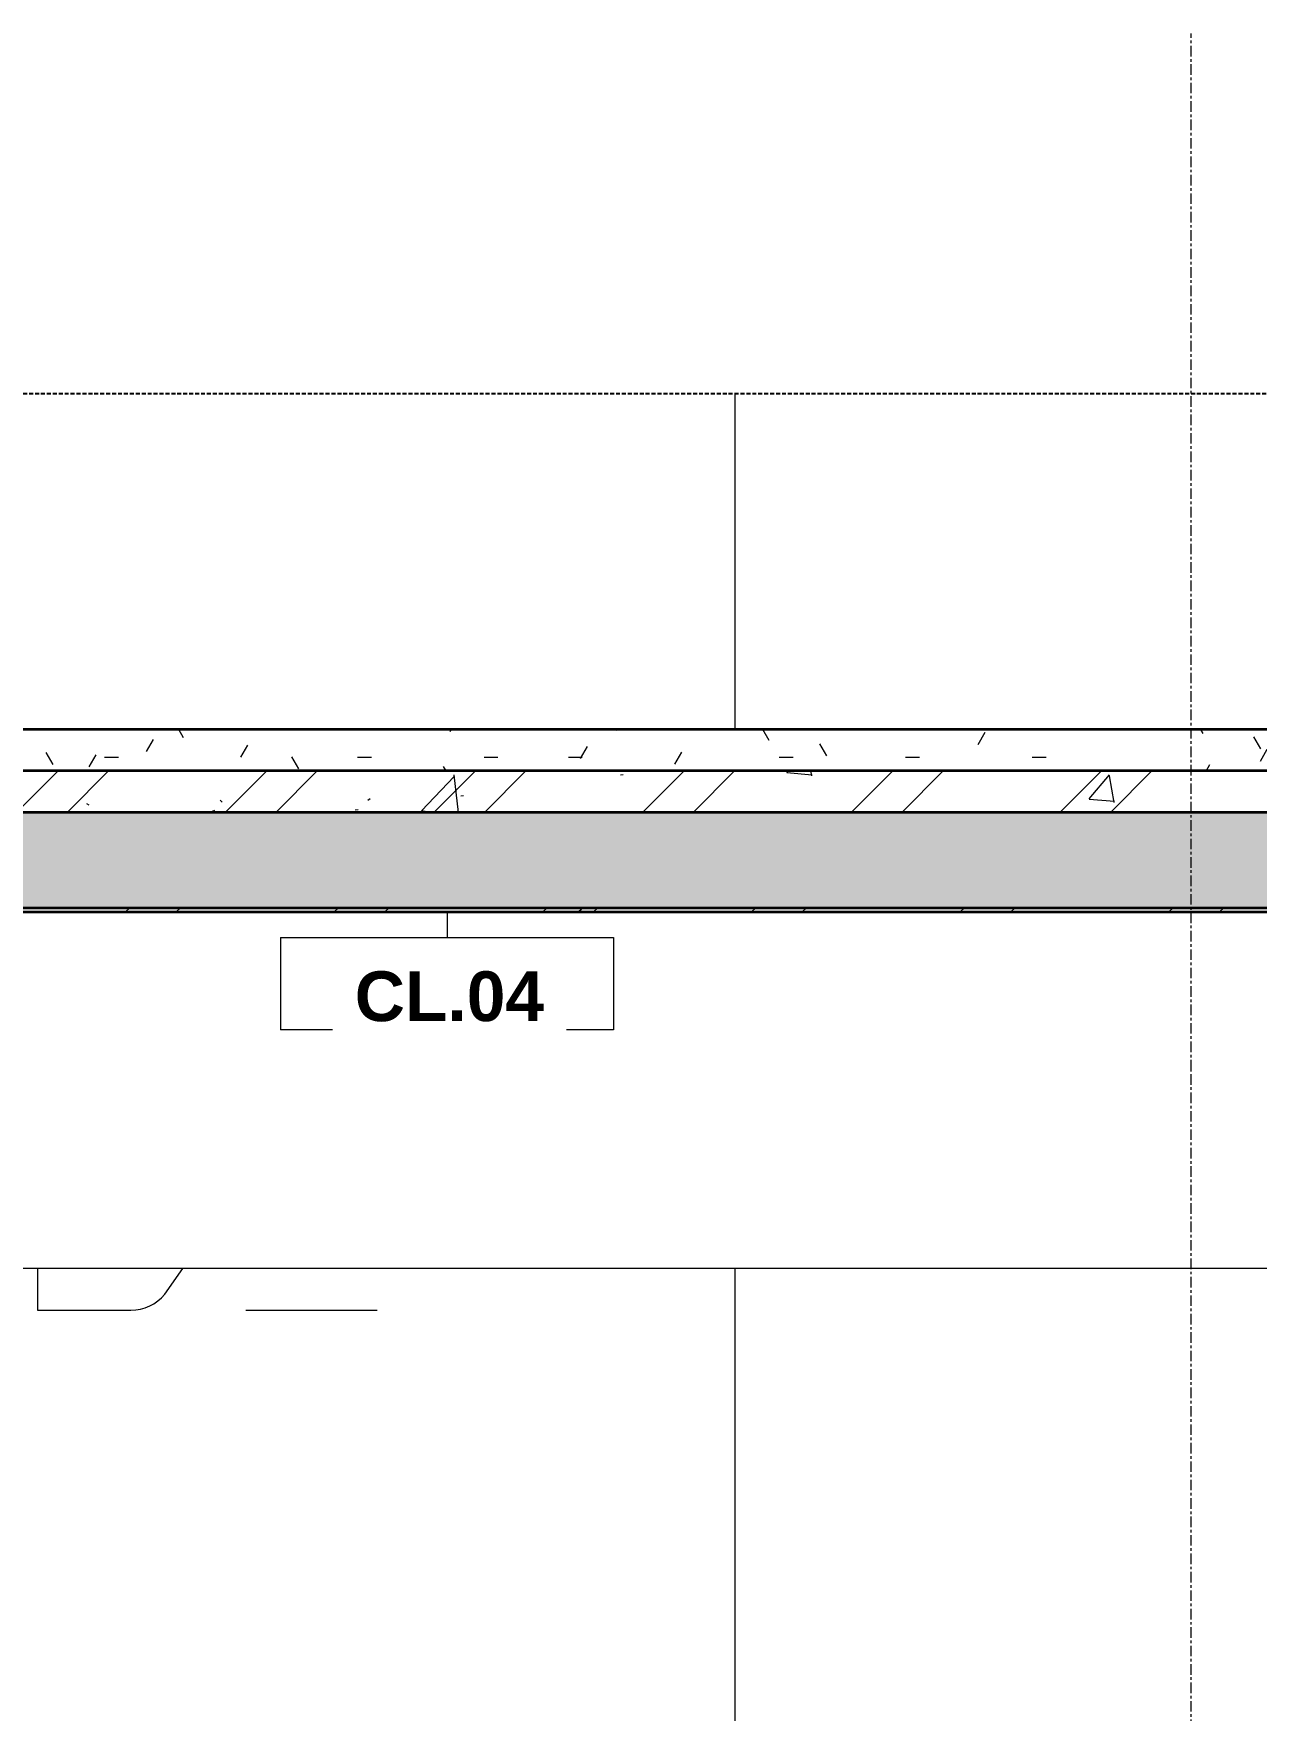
# Model space of a CAD drawing. Header units: millimetres. Extents: x 41758 to 237109, y 3795 to 78637.
# Drawn here: x 129701 to 131175, y 7817 to 9839 of the extents above; entities that cross this region are included whole.
import ezdxf

# ---------------------------------------------------------------- set-up
doc = ezdxf.new("R2010")
doc.units = ezdxf.units.MM
for name, pattern in [('Centre', [31.75, 6.35, -4.7625, 15.875, -4.7625]), ('Grid Line', [22.225, 12.7, -3.175, 3.175, -3.175]), ('Hidden', [7.14375, 4.7625, -2.38125]), ('IMPORT-CENTER _2_', [40.64, 25.4, -5.08, 5.08, -5.08])]:
    doc.linetypes.add(name, pattern=pattern)
for name, color, linetype, lineweight in [('0-5', 130, 'Continuous', 5), ('A-CLNG-1', 250, 'Continuous', 35), ('A-CLNG-IDEN', 151, 'Continuous', 9), ('A-DETL-GENF', 92, 'Continuous', 18), ('A-DETL-GENF-4', 9, 'Continuous', 18), ('A-DETL-GENF-5', 92, 'Hidden', 25), ('A-DETL-MEDM', 33, 'Continuous', 35), ('A-FLOR-FNSH-1', 250, 'Continuous', 35), ('A-FLOR-LEVL-2', 51, 'Centre', 9), ('A-FLOR-PATT-1', 253, 'Continuous', 18), ('A-FLOR-PATT-4', 67, 'Continuous', 18), ('A-WALL', 113, 'Continuous', 18), ('G-IMPT', 8, 'Continuous', 18), ('G-IMPT-3', 8, 'IMPORT-CENTER _2_', 18), ('M-EQPM', 50, 'Continuous', 18), ('M-EQPM-1', 7, 'Continuous', 18), ('M-EQPM-2', 50, 'Continuous', 25), ('S-BEAM-2', 7, 'Continuous', 18), ('S-GRID-1', 1, 'Grid Line', 9)]:
    doc.layers.add(name, color=color, linetype=linetype, lineweight=lineweight)
doc.styles.add('Arial_B_3', font='arialbd.ttf', dxfattribs={"height": 60})
pattern_1 = [(50, (-47403.86, 15875), (364.368, -31.878), [38.1, -419.1]), (355, (-47403.86, 15875), (-70.486, 382.113), [30.48, -335.28]), (100.451, (-47373.5, 15872.34), (293.885, 350.233), [32.38, -356.18]), (46.184, (-47403.86, 15976.6), (542.158, -84.086), [57.15, -628.65]), (96.636, (-47358.7, 15969.6), (474.805, 494.855), [48.57, -534.27]), (351.184, (-47403.86, 15976.6), (474.81, 494.85), [45.72, -502.92]), (21, (-47353.06, 15951.2), (303.228, -204.53), [38.1, -419.1]), (326, (-47353.06, 15951.2), (123.604, 368.376), [30.48, -335.28]), (71.451, (-47327.8, 15934.16), (426.834, 163.843), [32.38, -356.18]), (37.5, (-47403.86, 15875), (6.1766, 169.1102), [3.353, -327.863, 3.353, -337.007, -336.55]), (37.5, (-47403.86, 15875), (6.1766, 169.1102), [-671.576, 3.353, -333.197]), (7.5, (-47403.86, 15875), (133.639, 200.3615), [3.353, -190.703, 3.353, -320.243, -128.27]), (7.5, (-47403.86, 15875), (133.639, 200.3615), [-517.652, 3.353, -124.917]), (327.5, (-47517.14, 15875), (271.1818, -11.4584), [3.353, -123.647, 3.353, -392.887, -525.78]), (327.5, (-47517.14, 15875), (271.1818, -11.4584), [-523.24, 3.353, -522.427]), (317.5, (-47567.94, 15875), (296.2585, 50.853), [3.353, -161.747, 3.353, -259.791, -373.38]), (317.5, (-47567.94, 15875), (296.2585, 50.853), [-428.244, 3.353, -370.027]), (45, (-47403.86, 15875), (-125.7236, 125.7236), []), (45, (-47403.86, 16065.5), (-125.7236, 125.7236), [])]

# ---------------------------------------------------------------- blocks, each defined once
blk = doc.blocks.new('NCV_TKTC_KET CAU_rvt-7-TKCS_CĂN HỘ LOẠI 6 - MẶT CẮT 6')
at = {"layer": 'A-FLOR-PATT-1'}
h = blk.add_hatch(dxfattribs=at)
h.set_pattern_fill('FP_35', color=256, style=0, pattern_type=2)
h.set_pattern_definition(pattern_1)
h.paths.add_polyline_path([(-47352.6, 8780), (-44752.6, 8780), (-44752.6, 8785), (-48052.6, 8785), (-48052.6, 8780), (-47424.5, 8780)])
h.paths.add_polyline_path([(-44952.1, 8900), (-44752.6, 8900), (-44752.6, 8950), (-47852.6, 8950), (-47852.6, 8900), (-45511.4, 8900)])
h = blk.add_hatch(dxfattribs=at)
h.set_pattern_fill('FP_35', color=256, style=0, pattern_type=2)
h.set_pattern_definition(pattern_1)
h.paths.add_polyline_path([(-47352.6, 8780), (-44752.6, 8780), (-44752.6, 8785), (-48052.6, 8785), (-48052.6, 8780), (-47424.5, 8780)])
h.paths.add_polyline_path([(-44952.1, 8900), (-44752.6, 8900), (-44752.6, 8950), (-47852.6, 8950), (-47852.6, 8900), (-45511.4, 8900)])
at = {"layer": 'A-FLOR-FNSH-1'}
for p, q in [((-44752.6, 8950), (-47852.6, 8950)), ((-48052.6, 8780), (-44752.6, 8780))]:
    blk.add_line(p, q, dxfattribs=at)
at = {"layer": 'S-BEAM-2'}
blk.add_line((-44802.6, 8350), (-47852.6, 8350), dxfattribs=at)
blk = doc.blocks.new('Air_Conditioner_on_wall_20381 - Air_Conditioner_on_wall_20381-806652-TKCS_CĂN HỘ LOẠI 6 - MẶT CẮT 6')
at = {"layer": 'M-EQPM-1'}
for p, q in [((-47342.6, 8350), (-47342.6, 8300)), ((-47189.2, 8319.1), (-47167.6, 8350)), ((-47342.6, 8300), (-47230.2, 8300)), ((-47091.7, 8300), (-46933.5, 8300)), ((-47091.7, 8300), (-46933.5, 8300)), ((-47091.7, 8300), (-46933.5, 8300)), ((-47091.7, 8300), (-46933.5, 8300)), ((-46963.4, 8300), (-46933.5, 8300)), ((-46963.4, 8300), (-46933.5, 8300)), ((-46963.4, 8300), (-46933.5, 8300)), ((-46963.4, 8300), (-46933.5, 8300)), ((-46963.4, 8300), (-46933.5, 8300)), ((-46963.4, 8300), (-46933.5, 8300)), ((-46963.4, 8300), (-46933.5, 8300)), ((-46963.4, 8300), (-46933.5, 8300))]:
    blk.add_line(p, q, dxfattribs=at)
blk.add_arc((-47230.2, 8353.6), 53.6, 270.0167, 319.9833, dxfattribs=at)
blk = doc.blocks.new('NCV_TKTC_TANG 2_rvt-7-TKCS_CĂN HỘ LOẠI 6 - MẶT CẮT 6')
at = {"layer": 'A-CLNG-1'}
blk.add_line((-47852.6, 8780), (-44752.6, 8780), dxfattribs=at)
at = {"layer": 'M-EQPM'}
blk.add_blockref('Air_Conditioner_on_wall_20381 - Air_Conditioner_on_wall_20381-806652-TKCS_CĂN HỘ LOẠI 6 - MẶT CẮT 6', (0, 0), dxfattribs=at)
blk = doc.blocks.new('NCV_TKTC_TANG 3 - 4_rvt-8-TKCS_CĂN HỘ LOẠI 6 - MẶT CẮT 6')
at = {"layer": 'A-FLOR-PATT-4'}
h = blk.add_hatch(dxfattribs=at)
h.set_pattern_fill('FP_36', color=256, style=0, pattern_type=2)
h.set_pattern_definition([(0, (-47403.857, 15875), (203.2, 50.8), [16.764, -135.636, 16.764, -135.636, -812.8]), (0, (-47403.857, 15875), (203.2, 50.8), [-304.8, 16.764, -288.036, 16.764, -135.636, -355.6]), (0, (-47403.857, 15875), (203.2, 50.8), [-762, 16.764, -84.836, 16.764, -237.236]), (120, (-47327.657, 15900.4), (-145.5941, 150.57636), [16.764, -135.636, 16.764, -135.636, -812.8]), (120, (-47327.657, 15900.4), (-145.5941, 150.57636), [-304.8, 16.764, -288.036, 16.764, -135.636, -355.6]), (120, (-47327.657, 15900.4), (-145.5941, 150.57636), [-762, 16.764, -84.836, 16.764, -237.236]), (240, (-47302.257, 16002), (-57.6059, -201.37636), [16.764, -135.636, 16.764, -135.636, -812.8]), (240, (-47302.257, 16002), (-57.6059, -201.37636), [-304.8, 16.764, -288.036, 16.764, -135.636, -355.6]), (240, (-47302.257, 16002), (-57.6059, -201.37636), [-762, 16.764, -84.836, 16.764, -237.236])])
h.paths.add_polyline_path([(-47852.6, 8950), (-44652.6, 8950), (-44652.6, 9000), (-47852.6, 9000)])
at = {"layer": 'A-FLOR-FNSH-1'}
blk.add_line((-44652.6, 9000), (-47852.6, 9000), dxfattribs=at)
blk = doc.blocks.new('TKTC_XREF_251221_MB TANG 2-7 - TKTC_XREF_260130_MB TANG 2-5_dwg_$cc-4746802-TKCS_CĂN HỘ LOẠI 6 - MẶT CẮT 6')
at = {"layer": 'G-IMPT-3'}
for p, q in [((-46840.1, 5600), (-46961.2, 5600)), ((-46901.1, 5600), (-46900.2, 5600))]:
    blk.add_line(p, q, dxfattribs=at)
at = {"layer": 'M-EQPM'}
for p, q in [((-46945.7, 5600), (-46945.7, 5600)), ((-46900.7, 5600), (-46901, 5600)), ((-46901, 5600), (-46900.4, 5600)), ((-46900.4, 5600), (-46900.7, 5600))]:
    blk.add_line(p, q, dxfattribs=at)
blk = doc.blocks.new('TKTC_XREF_251221_MB TANG 2-7 - TKTC_XREF_260130_MB TANG 2-5_dwg_CUM U_DN100-4746799-TKCS_CĂN HỘ LOẠI 6 - MẶT CẮT 6')
at = {"layer": 'G-IMPT'}
for p, q in [((-46965.4, 5600), (-46964.7, 5600)), ((-46964.6, 5600), (-46965.4, 5600)), ((-46965.4, 5600), (-46965.4, 5600)), ((-46964.7, 5600), (-46963.9, 5600)), ((-46964.6, 5600), (-46964.7, 5600)), ((-46963.9, 5600), (-46964.6, 5600)), ((-46963.4, 5600), (-46963.4, 5600)), ((-46962.7, 5600), (-46962.7, 5600)), ((-46961.9, 5600), (-46961.9, 5600)), ((-46961.1, 5600), (-46961.2, 5600)), ((-46960.3, 5600), (-46960.4, 5600)), ((-46959.6, 5600), (-46959.6, 5600)), ((-46959.6, 5600), (-46959.6, 5600)), ((-46959.6, 5600), (-46959.6, 5600)), ((-46955.8, 5600), (-46959.6, 5600)), ((-46955.8, 5600), (-46959.6, 5600)), ((-46959.6, 5600), (-46959.6, 5600)), ((-46958.9, 5600), (-46958.9, 5600)), ((-46958.8, 5600), (-46958.9, 5600)), ((-46955.1, 5600), (-46958.9, 5600)), ((-46958.8, 5600), (-46958.8, 5600)), ((-46955, 5600), (-46958.8, 5600)), ((-46954.3, 5600), (-46903, 5600)), ((-46953.5, 5600), (-46902.2, 5600)), ((-46903, 5600), (-46902.2, 5600)), ((-46903, 5600), (-46902.2, 5600)), ((-46902.9, 5600), (-46902.3, 5600))]:
    blk.add_line(p, q, dxfattribs=at)
at = {"layer": 'G-IMPT', "flags": 128}
for points in [[(-46960.3, 5600), (-46964.6, 5600), (-46964.7, 5600), (-46960.4, 5600)], [(-46959.6, 5600), (-46963.9, 5600), (-46963.9, 5600), (-46959.6, 5600)], [(-46959.6, 5600), (-46955.8, 5600), (-46955.8, 5600), (-46959.6, 5600)], [(-46958.9, 5600), (-46955.1, 5600), (-46955, 5600), (-46958.8, 5600)], [(-46955.8, 5600), (-46955.8, 5600), (-46954.2, 5600), (-46954.3, 5600), (-46955.9, 5600), (-46955.8, 5600)], [(-46955, 5600), (-46955, 5600), (-46953.5, 5600), (-46953.6, 5600), (-46955.1, 5600), (-46955.1, 5600)], [(-46954.3, 5600), (-46903, 5600), (-46902.9, 5600)], [(-46953.6, 5600), (-46902.2, 5600), (-46902.3, 5600)]]:
    blk.add_lwpolyline(points, dxfattribs=at)
blk = doc.blocks.new('TKTC_XREF_251221_MB TANG 2-7 - TKTC_XREF_260130_MB TANG 2-5_dwg_$cc-4746807-TKCS_CĂN HỘ LOẠI 6 - MẶT CẮT 6')
at = {"layer": 'G-IMPT-3'}
for p, q in [((-46811.6, 5600), (-46964.6, 5600)), ((-46888.2, 5600), (-46888.1, 5600))]:
    blk.add_line(p, q, dxfattribs=at)
at = {"layer": 'M-EQPM'}
for p, q in [((-46945, 5600), (-46945, 5600)), ((-46888.1, 5600), (-46888.2, 5600)), ((-46888.2, 5600), (-46888.1, 5600)), ((-46888.1, 5600), (-46888.1, 5600))]:
    blk.add_line(p, q, dxfattribs=at)
blk = doc.blocks.new('TKTC_XREF_251221_MB TANG 2-7 - TKTC_XREF_260130_MB TANG 2-5_dwg_CUM U_DN100-4746796-TKCS_CĂN HỘ LOẠI 6 - MẶT CẮT 6')
at = {"layer": 'G-IMPT'}
for p, q in [((-46967.1, 5600), (-46966.1, 5600)), ((-46966.1, 5600), (-46967.1, 5600)), ((-46967.1, 5600), (-46967.1, 5600)), ((-46967, 5600), (-46966, 5600)), ((-46966, 5600), (-46967, 5600)), ((-46967, 5600), (-46967, 5600)), ((-46964.6, 5600), (-46964.6, 5600)), ((-46964.5, 5600), (-46964.4, 5600)), ((-46962.7, 5600), (-46962.7, 5600)), ((-46962.5, 5600), (-46962.5, 5600)), ((-46960.7, 5600), (-46960.7, 5600)), ((-46960.6, 5600), (-46960.6, 5600)), ((-46959.7, 5600), (-46959.7, 5600)), ((-46959.7, 5600), (-46959.7, 5600)), ((-46959.7, 5600), (-46959.7, 5600)), ((-46954.9, 5600), (-46959.7, 5600)), ((-46954.9, 5600), (-46959.7, 5600)), ((-46959.6, 5600), (-46959.6, 5600)), ((-46959.6, 5600), (-46959.6, 5600)), ((-46959.6, 5600), (-46959.6, 5600)), ((-46954.8, 5600), (-46959.6, 5600)), ((-46954.8, 5600), (-46959.6, 5600)), ((-46953, 5600), (-46888.2, 5600)), ((-46952.9, 5600), (-46888.1, 5600)), ((-46888.1, 5600), (-46888.2, 5600)), ((-46888.1, 5600), (-46888.2, 5600)), ((-46888.1, 5600), (-46888.2, 5600))]:
    blk.add_line(p, q, dxfattribs=at)
at = {"layer": 'G-IMPT', "flags": 128}
for points in [[(-46960.7, 5600), (-46966.1, 5600), (-46966.1, 5600), (-46960.7, 5600)], [(-46960.6, 5600), (-46966, 5600), (-46966, 5600), (-46960.6, 5600)], [(-46959.7, 5600), (-46954.9, 5600), (-46954.9, 5600), (-46959.7, 5600)], [(-46959.6, 5600), (-46954.8, 5600), (-46954.8, 5600), (-46959.6, 5600)], [(-46954.9, 5600), (-46954.9, 5600), (-46953, 5600), (-46953, 5600), (-46954.9, 5600), (-46954.9, 5600)], [(-46954.8, 5600), (-46954.8, 5600), (-46952.9, 5600), (-46952.9, 5600), (-46954.8, 5600), (-46954.8, 5600)], [(-46953, 5600), (-46888.2, 5600), (-46888.2, 5600)], [(-46952.9, 5600), (-46888.1, 5600), (-46888.1, 5600)]]:
    blk.add_lwpolyline(points, dxfattribs=at)
blk = doc.blocks.new('TKTC_XREF_251221_MB TANG 2-7 - TKTC_XREF_260130_MB TANG 2-5_dwg_$cc-4746806-TKCS_CĂN HỘ LOẠI 6 - MẶT CẮT 6')
at = {"layer": 'G-IMPT-3'}
for p, q in [((-46812.5, 5600), (-46965.5, 5600)), ((-46888.9, 5600), (-46889, 5600))]:
    blk.add_line(p, q, dxfattribs=at)
at = {"layer": 'M-EQPM'}
for p, q in [((-46945.8, 5600), (-46945.8, 5600)), ((-46889, 5600), (-46888.9, 5600)), ((-46888.9, 5600), (-46889, 5600)), ((-46889, 5600), (-46889, 5600))]:
    blk.add_line(p, q, dxfattribs=at)
blk = doc.blocks.new('TKTC_XREF_251221_MB TANG 2-7 - TKTC_XREF_260130_MB TANG 2-5_dwg_$cc-4746801-TKCS_CĂN HỘ LOẠI 6 - MẶT CẮT 6')
at = {"layer": 'G-IMPT-3'}
for p, q in [((-46840.5, 5600), (-46961.6, 5600)), ((-46901.5, 5600), (-46900.6, 5600))]:
    blk.add_line(p, q, dxfattribs=at)
at = {"layer": 'M-EQPM'}
for p, q in [((-46946.1, 5600), (-46946.1, 5600)), ((-46901.1, 5600), (-46901.4, 5600)), ((-46901.4, 5600), (-46900.8, 5600)), ((-46900.8, 5600), (-46901.1, 5600))]:
    blk.add_line(p, q, dxfattribs=at)
blk = doc.blocks.new('TKTC_XREF_251221_MB TANG 2-7 - TKTC_XREF_260130_MB TANG 2-5_dwg_CUM U_DN100-V76-TKCS_CĂN HỘ LOẠI 6 - MẶT CẮT 6')
at = {"layer": 'G-IMPT'}
for p, q in [((-46617.6, 5600), (-46616.7, 5600)), ((-46616.7, 5600), (-46617.6, 5600)), ((-46617.6, 5600), (-46616.7, 5600)), ((-46616.7, 5600), (-46617.6, 5600)), ((-46611.3, 5600), (-46616.7, 5600)), ((-46616.7, 5600), (-46611.3, 5600)), ((-46611.3, 5600), (-46616.7, 5600)), ((-46616.7, 5600), (-46611.3, 5600)), ((-46610.3, 5600), (-46610.3, 5600)), ((-46610.3, 5600), (-46610.3, 5600)), ((-46610.3, 5600), (-46605.5, 5600)), ((-46605.5, 5600), (-46610.3, 5600)), ((-46605.5, 5600), (-46610.3, 5600)), ((-46605.5, 5600), (-46610.3, 5600)), ((-46610.3, 5600), (-46605.5, 5600)), ((-46605.5, 5600), (-46610.3, 5600)), ((-46605.5, 5600), (-46610.3, 5600)), ((-46605.5, 5600), (-46610.3, 5600)), ((-46605.5, 5600), (-46603.6, 5600)), ((-46603.6, 5600), (-46605.5, 5600)), ((-46605.5, 5600), (-46603.6, 5600)), ((-46603.6, 5600), (-46605.5, 5600)), ((-46603.6, 5600), (-46538.8, 5600)), ((-46603.6, 5600), (-46538.8, 5600)), ((-46603.6, 5600), (-46538.8, 5600)), ((-46603.6, 5600), (-46538.8, 5600)), ((-46538.8, 5600), (-46479.4, 5600)), ((-46479.4, 5600), (-46538.8, 5600)), ((-46538.8, 5600), (-46538.8, 5600)), ((-46538.8, 5600), (-46471.7, 5600)), ((-46471.7, 5600), (-46538.8, 5600))]:
    blk.add_line(p, q, dxfattribs=at)
blk = doc.blocks.new('TKTC_XREF_251221_MB TANG 2-7 - TKTC_XREF_260130_MB TANG 2-5_dwg_$cc-V77-TKCS_CĂN HỘ LOẠI 6 - MẶT CẮT 6')
at = {"layer": 'G-IMPT-3'}
for p, q in [((-46462.3, 5600), (-46615.4, 5600)), ((-46538.8, 5600), (-46538.8, 5600))]:
    blk.add_line(p, q, dxfattribs=at)
at = {"layer": 'M-EQPM'}
for p, q in [((-46595.7, 5600), (-46595.7, 5600)), ((-46538.8, 5600), (-46551.4, 5600)), ((-46551.4, 5600), (-46538.8, 5600)), ((-46538.8, 5600), (-46484.8, 5600)), ((-46484.8, 5600), (-46538.8, 5600)), ((-46538.8, 5600), (-46526.3, 5600)), ((-46526.3, 5600), (-46538.8, 5600))]:
    blk.add_line(p, q, dxfattribs=at)
blk = doc.blocks.new('TKTC_XREF_251221_MB TANG 2-7 - TKTC_XREF_260130_MB TANG 2-5_dwg_$cc-V78-TKCS_CĂN HỘ LOẠI 6 - MẶT CẮT 6')
at = {"layer": 'G-IMPT-3'}
for p, q in [((-46317.9, 5600), (-46196.8, 5600)), ((-46256.9, 5600), (-46257.7, 5600))]:
    blk.add_line(p, q, dxfattribs=at)
at = {"layer": 'M-EQPM'}
for p, q in [((-46257, 5600), (-46257.6, 5600)), ((-46257.6, 5600), (-46257.3, 5600)), ((-46257.3, 5600), (-46257, 5600)), ((-46212.3, 5600), (-46212.3, 5600))]:
    blk.add_line(p, q, dxfattribs=at)
blk = doc.blocks.new('TKTC_XREF_251221_MB TANG 2-7 - TKTC_XREF_260130_MB TANG 2-5_dwg_CUM U_DN100-V79-TKCS_CĂN HỘ LOẠI 6 - MẶT CẮT 6')
at = {"layer": 'G-IMPT'}
for p, q in [((-46255.1, 5600), (-46255.8, 5600)), ((-46204.5, 5600), (-46255.8, 5600)), ((-46255.1, 5600), (-46255.7, 5600)), ((-46255.1, 5600), (-46255.7, 5600)), ((-46203.7, 5600), (-46255.1, 5600)), ((-46202.9, 5600), (-46199.1, 5600)), ((-46202.9, 5600), (-46199.1, 5600)), ((-46202.3, 5600), (-46198.5, 5600)), ((-46202.2, 5600), (-46198.4, 5600)), ((-46199.2, 5600), (-46199.1, 5600)), ((-46199.1, 5600), (-46199.1, 5600)), ((-46199.1, 5600), (-46199.1, 5600)), ((-46198.5, 5600), (-46198.5, 5600)), ((-46198.5, 5600), (-46198.4, 5600)), ((-46198.4, 5600), (-46198.4, 5600)), ((-46198.4, 5600), (-46198.3, 5600)), ((-46197.7, 5600), (-46197.7, 5600)), ((-46196.8, 5600), (-46196.8, 5600)), ((-46196.2, 5600), (-46196.1, 5600)), ((-46195.3, 5600), (-46195.3, 5600)), ((-46194.6, 5600), (-46194.6, 5600)), ((-46193.3, 5600), (-46194.1, 5600)), ((-46194.1, 5600), (-46193.3, 5600)), ((-46192.6, 5600), (-46193.4, 5600)), ((-46193.4, 5600), (-46192.7, 5600)), ((-46193.3, 5600), (-46193.3, 5600)), ((-46192.7, 5600), (-46192.6, 5600))]:
    blk.add_line(p, q, dxfattribs=at)
at = {"layer": 'G-IMPT', "flags": 128}
for points in [[(-46204.4, 5600), (-46255.7, 5600), (-46255.7, 5600)], [(-46203.8, 5600), (-46255.1, 5600), (-46255.1, 5600)], [(-46202.9, 5600), (-46203, 5600), (-46204.5, 5600), (-46204.4, 5600), (-46202.9, 5600), (-46202.9, 5600)], [(-46202.3, 5600), (-46202.3, 5600), (-46203.8, 5600), (-46203.7, 5600), (-46202.2, 5600), (-46202.2, 5600)], [(-46199.1, 5600), (-46202.9, 5600), (-46202.9, 5600), (-46199.2, 5600)], [(-46198.4, 5600), (-46202.2, 5600), (-46202.3, 5600), (-46198.5, 5600)], [(-46198.4, 5600), (-46194.1, 5600), (-46194.1, 5600), (-46198.4, 5600)], [(-46197.7, 5600), (-46193.4, 5600), (-46193.4, 5600), (-46197.7, 5600)]]:
    blk.add_lwpolyline(points, dxfattribs=at)
blk = doc.blocks.new('TKTC_XREF_251221_MB TANG 2-7 - TKTC_XREF_260130_MB TANG 2-5_dwg_$cc-V80-TKCS_CĂN HỘ LOẠI 6 - MẶT CẮT 6')
at = {"layer": 'G-IMPT-3'}
for p, q in [((-46460.5, 5600), (-46613.5, 5600)), ((-46537, 5600), (-46537, 5600))]:
    blk.add_line(p, q, dxfattribs=at)
at = {"layer": 'M-EQPM'}
for p, q in [((-46593.9, 5600), (-46593.9, 5600)), ((-46537, 5600), (-46549.5, 5600)), ((-46549.5, 5600), (-46537, 5600)), ((-46537, 5600), (-46482.9, 5600)), ((-46482.9, 5600), (-46537, 5600)), ((-46537, 5600), (-46524.5, 5600)), ((-46524.5, 5600), (-46537, 5600))]:
    blk.add_line(p, q, dxfattribs=at)
blk = doc.blocks.new('TKTC_XREF_251221_MB TANG 2-7 - TKTC_XREF_260130_MB TANG 2-5_dwg_$cc-V81-TKCS_CĂN HỘ LOẠI 6 - MẶT CẮT 6')
at = {"layer": 'G-IMPT-3'}
for p, q in [((-46492.2, 5600), (-46613.3, 5600)), ((-46553.1, 5600), (-46552.4, 5600))]:
    blk.add_line(p, q, dxfattribs=at)
at = {"layer": 'M-EQPM'}
for p, q in [((-46597.8, 5600), (-46597.8, 5600)), ((-46552.8, 5600), (-46553, 5600)), ((-46553, 5600), (-46552.5, 5600)), ((-46552.5, 5600), (-46552.8, 5600))]:
    blk.add_line(p, q, dxfattribs=at)
blk = doc.blocks.new('TKTC_XREF_251221_MB TANG 2-7 - TKTC_XREF_260130_MB TANG 2-5_dwg_$cc-V87-TKCS_CĂN HỘ LOẠI 6 - MẶT CẮT 6')
at = {"layer": 'G-IMPT-3'}
for p, q in [((-46811.7, 5600), (-46964.7, 5600)), ((-46888.3, 5600), (-46888.1, 5600))]:
    blk.add_line(p, q, dxfattribs=at)
at = {"layer": 'M-EQPM'}
for p, q in [((-46945.1, 5600), (-46945.1, 5600)), ((-46888.2, 5600), (-46888.3, 5600)), ((-46888.3, 5600), (-46888.2, 5600)), ((-46888.2, 5600), (-46888.2, 5600))]:
    blk.add_line(p, q, dxfattribs=at)
blk = doc.blocks.new('TKTC_XREF_251221_MB TANG 2-7 - TKTC_XREF_260130_MB TANG 2-5_dwg_$cc-4746795-TKCS_CĂN HỘ LOẠI 6 - MẶT CẮT 6')
at = {"layer": 'G-IMPT-3'}
for p, q in [((-46812.5, 5600), (-46965.6, 5600)), ((-46889, 5600), (-46889.1, 5600))]:
    blk.add_line(p, q, dxfattribs=at)
at = {"layer": 'M-EQPM'}
for p, q in [((-46945.9, 5600), (-46945.9, 5600)), ((-46889, 5600), (-46889.1, 5600)), ((-46889.1, 5600), (-46889, 5600)), ((-46889, 5600), (-46889, 5600))]:
    blk.add_line(p, q, dxfattribs=at)
blk = doc.blocks.new('TKTC_XREF_251221_MB TANG 2-7 - TKTC_XREF_251221_MB TANG 2-7-V90-TKCS_CĂN HỘ LOẠI 6 - MẶT CẮT 6')
at = {"layer": 'M-EQPM'}
for p, q in [((-46954.1, 9000), (-47003.3, 9000)), ((-47003.3, 9000), (-46954, 9000)), ((-46954, 9000), (-47003.2, 9000)), ((-47003.2, 9000), (-46954, 9000)), ((-47003.2, 9000), (-46954.1, 9000)), ((-46954, 9000), (-47003.2, 9000)), ((-46653.6, 9000), (-46603.8, 9000)), ((-46603.8, 9000), (-46653.6, 9000)), ((-46203.7, 9000), (-46153.9, 9000)), ((-46153.9, 9000), (-46203.7, 9000))]:
    blk.add_line(p, q, dxfattribs=at)
at = {"layer": 'M-EQPM-2'}
for p, q in [((-52727.6, 9000), (-46352.6, 9000)), ((-46352.6, 9000), (-45952.6, 9000)), ((-45952.6, 9000), (-44118.9, 9000))]:
    blk.add_line(p, q, dxfattribs=at)
for name, p in [('TKTC_XREF_251221_MB TANG 2-7 - TKTC_XREF_260130_MB TANG 2-5_dwg_CUM U_DN100-4746796-TKCS_CĂN HỘ LOẠI 6 - MẶT CẮT 6', (-0.9, 3400)), ('TKTC_XREF_251221_MB TANG 2-7 - TKTC_XREF_260130_MB TANG 2-5_dwg_CUM U_DN100-4746796-TKCS_CĂN HỘ LOẠI 6 - MẶT CẮT 6', (-0.8, 3400)), ('TKTC_XREF_251221_MB TANG 2-7 - TKTC_XREF_260130_MB TANG 2-5_dwg_CUM U_DN100-4746796-TKCS_CĂN HỘ LOẠI 6 - MẶT CẮT 6', (-0.8, 3400)), ('TKTC_XREF_251221_MB TANG 2-7 - TKTC_XREF_260130_MB TANG 2-5_dwg_CUM U_DN100-4746796-TKCS_CĂN HỘ LOẠI 6 - MẶT CẮT 6', (0, 3400)), ('TKTC_XREF_251221_MB TANG 2-7 - TKTC_XREF_260130_MB TANG 2-5_dwg_CUM U_DN100-4746796-TKCS_CĂN HỘ LOẠI 6 - MẶT CẮT 6', (-0.1, 3400)), ('TKTC_XREF_251221_MB TANG 2-7 - TKTC_XREF_260130_MB TANG 2-5_dwg_CUM U_DN100-4746796-TKCS_CĂN HỘ LOẠI 6 - MẶT CẮT 6', (0, 3400)), ('TKTC_XREF_251221_MB TANG 2-7 - TKTC_XREF_260130_MB TANG 2-5_dwg_CUM U_DN100-4746799-TKCS_CĂN HỘ LOẠI 6 - MẶT CẮT 6', (-0.5, 3400)), ('TKTC_XREF_251221_MB TANG 2-7 - TKTC_XREF_260130_MB TANG 2-5_dwg_CUM U_DN100-4746799-TKCS_CĂN HỘ LOẠI 6 - MẶT CẮT 6', (-0.4, 3400)), ('TKTC_XREF_251221_MB TANG 2-7 - TKTC_XREF_260130_MB TANG 2-5_dwg_CUM U_DN100-4746799-TKCS_CĂN HỘ LOẠI 6 - MẶT CẮT 6', (-0.4, 3400)), ('TKTC_XREF_251221_MB TANG 2-7 - TKTC_XREF_260130_MB TANG 2-5_dwg_$cc-4746795-TKCS_CĂN HỘ LOẠI 6 - MẶT CẮT 6', (0, 3400)), ('TKTC_XREF_251221_MB TANG 2-7 - TKTC_XREF_260130_MB TANG 2-5_dwg_$cc-4746806-TKCS_CĂN HỘ LOẠI 6 - MẶT CẮT 6', (0, 3400)), ('TKTC_XREF_251221_MB TANG 2-7 - TKTC_XREF_260130_MB TANG 2-5_dwg_CUM U_DN100-4746799-TKCS_CĂN HỘ LOẠI 6 - MẶT CẮT 6', (-0.1, 3400)), ('TKTC_XREF_251221_MB TANG 2-7 - TKTC_XREF_260130_MB TANG 2-5_dwg_$cc-4746795-TKCS_CĂN HỘ LOẠI 6 - MẶT CẮT 6', (0.1, 3400)), ('TKTC_XREF_251221_MB TANG 2-7 - TKTC_XREF_260130_MB TANG 2-5_dwg_CUM U_DN100-4746799-TKCS_CĂN HỘ LOẠI 6 - MẶT CẮT 6', (0, 3400)), ('TKTC_XREF_251221_MB TANG 2-7 - TKTC_XREF_260130_MB TANG 2-5_dwg_CUM U_DN100-4746799-TKCS_CĂN HỘ LOẠI 6 - MẶT CẮT 6', (0, 3400)), ('TKTC_XREF_251221_MB TANG 2-7 - TKTC_XREF_260130_MB TANG 2-5_dwg_$cc-V87-TKCS_CĂN HỘ LOẠI 6 - MẶT CẮT 6', (0, 3400)), ('TKTC_XREF_251221_MB TANG 2-7 - TKTC_XREF_260130_MB TANG 2-5_dwg_$cc-4746807-TKCS_CĂN HỘ LOẠI 6 - MẶT CẮT 6', (0, 3400)), ('TKTC_XREF_251221_MB TANG 2-7 - TKTC_XREF_260130_MB TANG 2-5_dwg_$cc-V87-TKCS_CĂN HỘ LOẠI 6 - MẶT CẮT 6', (0.1, 3400)), ('TKTC_XREF_251221_MB TANG 2-7 - TKTC_XREF_260130_MB TANG 2-5_dwg_$cc-4746801-TKCS_CĂN HỘ LOẠI 6 - MẶT CẮT 6', (-0.1, 3400)), ('TKTC_XREF_251221_MB TANG 2-7 - TKTC_XREF_260130_MB TANG 2-5_dwg_$cc-4746801-TKCS_CĂN HỘ LOẠI 6 - MẶT CẮT 6', (0, 3400)), ('TKTC_XREF_251221_MB TANG 2-7 - TKTC_XREF_260130_MB TANG 2-5_dwg_$cc-4746801-TKCS_CĂN HỘ LOẠI 6 - MẶT CẮT 6', (0, 3400)), ('TKTC_XREF_251221_MB TANG 2-7 - TKTC_XREF_260130_MB TANG 2-5_dwg_$cc-4746802-TKCS_CĂN HỘ LOẠI 6 - MẶT CẮT 6', (-0.1, 3400)), ('TKTC_XREF_251221_MB TANG 2-7 - TKTC_XREF_260130_MB TANG 2-5_dwg_$cc-4746802-TKCS_CĂN HỘ LOẠI 6 - MẶT CẮT 6', (0, 3400)), ('TKTC_XREF_251221_MB TANG 2-7 - TKTC_XREF_260130_MB TANG 2-5_dwg_$cc-4746802-TKCS_CĂN HỘ LOẠI 6 - MẶT CẮT 6', (0, 3400)), ('TKTC_XREF_251221_MB TANG 2-7 - TKTC_XREF_260130_MB TANG 2-5_dwg_CUM U_DN100-V76-TKCS_CĂN HỘ LOẠI 6 - MẶT CẮT 6', (-0.1, 3400)), ('TKTC_XREF_251221_MB TANG 2-7 - TKTC_XREF_260130_MB TANG 2-5_dwg_CUM U_DN100-V76-TKCS_CĂN HỘ LOẠI 6 - MẶT CẮT 6', (0, 3400)), ('TKTC_XREF_251221_MB TANG 2-7 - TKTC_XREF_260130_MB TANG 2-5_dwg_$cc-V77-TKCS_CĂN HỘ LOẠI 6 - MẶT CẮT 6', (0, 3400)), ('TKTC_XREF_251221_MB TANG 2-7 - TKTC_XREF_260130_MB TANG 2-5_dwg_$cc-V80-TKCS_CĂN HỘ LOẠI 6 - MẶT CẮT 6', (0, 3400)), ('TKTC_XREF_251221_MB TANG 2-7 - TKTC_XREF_260130_MB TANG 2-5_dwg_$cc-V81-TKCS_CĂN HỘ LOẠI 6 - MẶT CẮT 6', (0, 3400)), ('TKTC_XREF_251221_MB TANG 2-7 - TKTC_XREF_260130_MB TANG 2-5_dwg_$cc-V78-TKCS_CĂN HỘ LOẠI 6 - MẶT CẮT 6', (0, 3400)), ('TKTC_XREF_251221_MB TANG 2-7 - TKTC_XREF_260130_MB TANG 2-5_dwg_CUM U_DN100-V79-TKCS_CĂN HỘ LOẠI 6 - MẶT CẮT 6', (0, 3400))]:
    blk.add_blockref(name, p)
at = {"extrusion": (0, 0, -1)}
blk.add_blockref('TKTC_XREF_251221_MB TANG 2-7 - TKTC_XREF_260130_MB TANG 2-5_dwg_CUM U_DN100-V79-TKCS_CĂN HỘ LOẠI 6 - MẶT CẮT 6', (92808.2, 3400), dxfattribs=at)
blk = doc.blocks.new('BORDER VIEW - BORDER VIEW-2597932-TKCS_CĂN HỘ LOẠI 6 - MẶT CẮT 6')
at = {"layer": 'A-DETL-GENF-5'}
blk.add_line((-53303.6, 9405), (-44268.9, 9405), dxfattribs=at)
blk = doc.blocks.new('M_Ceiling Tag w Height - M_Ceiling Tag-4076437-TKCS_CĂN HỘ LOẠI 6 - MẶT CẮT 6')
at = {"layer": 'A-CLNG-IDEN'}
for p, q in [((-51110.6, 8695.7), (-51110.6, 8584.5)), ((-51110.6, 8695.7), (-50709.4, 8695.7)), ((-50709.4, 8695.7), (-50709.4, 8584.5)), ((-50709.4, 8584.5), (-51110.6, 8584.5))]:
    blk.add_line(p, q, dxfattribs=at)

msp = doc.modelspace()

# ---------------------------------------------------------------- hatches: boundary and pattern name
at = {"layer": 'A-DETL-GENF-4'}
h = msp.add_hatch(dxfattribs=at)
h.set_pattern_fill('FP_35', color=256, style=0, pattern_type=2)
h.set_pattern_definition([(50, (129644.7, 15875), (364.368, -31.878), [38.1, -419.1]), (355, (129644.7, 15875), (-70.486, 382.113), [30.48, -335.28]), (100.451, (129675.05, 15872.34), (293.885, 350.233), [32.38, -356.18]), (46.184, (129644.7, 15976.6), (542.158, -84.086), [57.15, -628.65]), (96.636, (129689.87, 15969.6), (474.805, 494.855), [48.57, -534.27]), (351.184, (129644.7, 15976.6), (474.81, 494.85), [45.72, -502.92]), (21, (129695.5, 15951.2), (303.2285, -204.5305), [38.1, -419.1]), (326, (129695.5, 15951.2), (123.604, 368.376), [30.48, -335.28]), (71.451, (129720.76, 15934.16), (426.834, 163.843), [32.38, -356.18]), (37.5, (129644.69, 15875), (6.1766, 169.1102), [3.353, -327.863, 3.353, -337.007, -336.55]), (37.5, (129644.69, 15875), (6.1766, 169.1102), [-671.576, 3.353, -333.197]), (7.5, (129644.69, 15875), (133.639, 200.3615), [3.353, -190.703, 3.353, -320.243, -128.27]), (7.5, (129644.69, 15875), (133.639, 200.3615), [-517.652, 3.353, -124.917]), (327.5, (129531.4, 15875), (271.1818, -11.4584), [3.353, -123.647, 3.353, -392.887, -525.78]), (327.5, (129531.4, 15875), (271.1818, -11.4584), [-523.24, 3.353, -522.427]), (317.5, (129480.6, 15875), (296.2585, 50.853), [3.353, -161.747, 3.353, -259.791, -373.38]), (317.5, (129480.6, 15875), (296.2585, 50.853), [-428.244, 3.353, -370.027]), (45, (129644.69, 15875), (-125.7236, 125.7236), []), (45, (129644.69, 16065.5), (-125.7236, 125.7236), [])])
h.paths.add_polyline_path([(128196, 8350), (128496, 8350), (128496, 8735), (128996, 8735), (128996, 8785), (132295.9, 8785), (132295.9, 8350), (132595.9, 8350), (132596, 8760), (132929.7, 8760), (132929.7, 8950), (132295.9, 8950), (132295.9, 8900), (129196, 8900), (129196, 8950), (128996, 8950), (128996, 8900), (124321, 8900), (124321, 9100), (123594.9, 9100), (123594.9, 8980), (124121, 8980), (124121, 8735), (128196, 8735), (128196, 8404.4)])

# ---------------------------------------------------------------- linework, layer by layer
at = {"layer": 'A-CLNG-IDEN'}
msp.add_line((130199.3, 8780.1), (130199.3, 8749.1), dxfattribs=at)
at = {"layer": 'A-DETL-MEDM'}
for p, q in [((132295.9, 8900), (129196, 8900)), ((128996, 8785), (132295.9, 8785))]:
    msp.add_line(p, q, dxfattribs=at)
at = {"layer": 'A-FLOR-LEVL-2'}
msp.add_line((122996, 9000), (133325.8, 9000), dxfattribs=at)
at = {"layer": 'A-WALL'}
for p, q in [((130546, 9405), (130546, 9000)), ((130546, 8350), (130546, 5600))]:
    msp.add_line(p, q, dxfattribs=at)
at = {"layer": 'S-GRID-1'}
for p, q in [((131096, 8588.8), (131096, 9838.8)), ((131096, 5526.9), (131096, 8588.8))]:
    msp.add_line(p, q, dxfattribs=at)

# ---------------------------------------------------------------- block references
at = {"layer": '0-5'}
for name in ['NCV_TKTC_KET CAU_rvt-7-TKCS_CĂN HỘ LOẠI 6 - MẶT CẮT 6', 'NCV_TKTC_TANG 3 - 4_rvt-8-TKCS_CĂN HỘ LOẠI 6 - MẶT CẮT 6', 'NCV_TKTC_TANG 2_rvt-7-TKCS_CĂN HỘ LOẠI 6 - MẶT CẮT 6']:
    msp.add_blockref(name, (177048.5, 0), dxfattribs=at)
at = {"layer": 'A-CLNG-IDEN'}
msp.add_blockref('M_Ceiling Tag w Height - M_Ceiling Tag-4076437-TKCS_CĂN HỘ LOẠI 6 - MẶT CẮT 6', (181109.3, 53.5), dxfattribs=at)
at = {"layer": 'A-DETL-GENF'}
msp.add_blockref('BORDER VIEW - BORDER VIEW-2597932-TKCS_CĂN HỘ LOẠI 6 - MẶT CẮT 6', (177048.5, 0), dxfattribs=at)
at = {"layer": 'M-EQPM'}
msp.add_blockref('TKTC_XREF_251221_MB TANG 2-7 - TKTC_XREF_251221_MB TANG 2-7-V90-TKCS_CĂN HỘ LOẠI 6 - MẶT CẮT 6', (177048.5, 0), dxfattribs=at)

# ---------------------------------------------------------------- next in the draw order: texts
at = {"layer": 'A-CLNG-IDEN', "insert": (130202.1, 8677.9), "char_height": 60, "width": 251.5, "attachment_point": 5, "line_spacing_factor": 0.936439, "style": 'Arial_B_3', "bg_fill": 3, "box_fill_scale": 1.25, "bg_fill_color": 256, "bg_fill_true_color": 13158600, "bg_fill_transparency": 0}
msp.add_mtext('\\pt634.9998,1270.0002,1905,2539.9998,3175.0002,3810,4444.9998,5080.0002,5715,6349.9998,6985.0002,7620,8254.9998,8890.0002,9525,10159.9998,10795.0002,11430,12064.9998,12700.0002,13335,13969.9998,14605.0002,15240,15874.9998,16510.0002,17145,17779.9998,18415.0002,19050,19684.9998,20320.0002;CL.04', dxfattribs=at)

doc.saveas('drawing.dxf')
